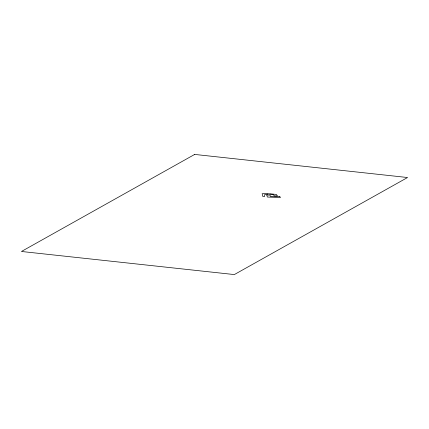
<?xml version="1.0" encoding="UTF-8"?>
<svg xmlns="http://www.w3.org/2000/svg" width="429" height="429" viewBox="0 0 429 429"><rect width="100%" height="100%" fill="white"/><g stroke="black" fill="none" stroke-linecap="round" stroke-linejoin="round"><path stroke-width="0.64" d="M268.152 193.57L268.146 194.364L264.773 194.391L264.559 196.573L262.838 196.509L262.157 193.715L268.152 193.57M269.814 193.747L269.621 194.375L273.075 194.46L274.442 195.914L277.44 195.903L276.394 194.466L269.814 193.747M194.669 154.429L21.45 251.48L234.331 274.571L407.55 177.52L194.669 154.429M279.815 196.632L270.468 196.434L270.002 195.109L266.634 195.018L267.417 197.034L280.491 197.522L279.815 196.632"/></g></svg>
